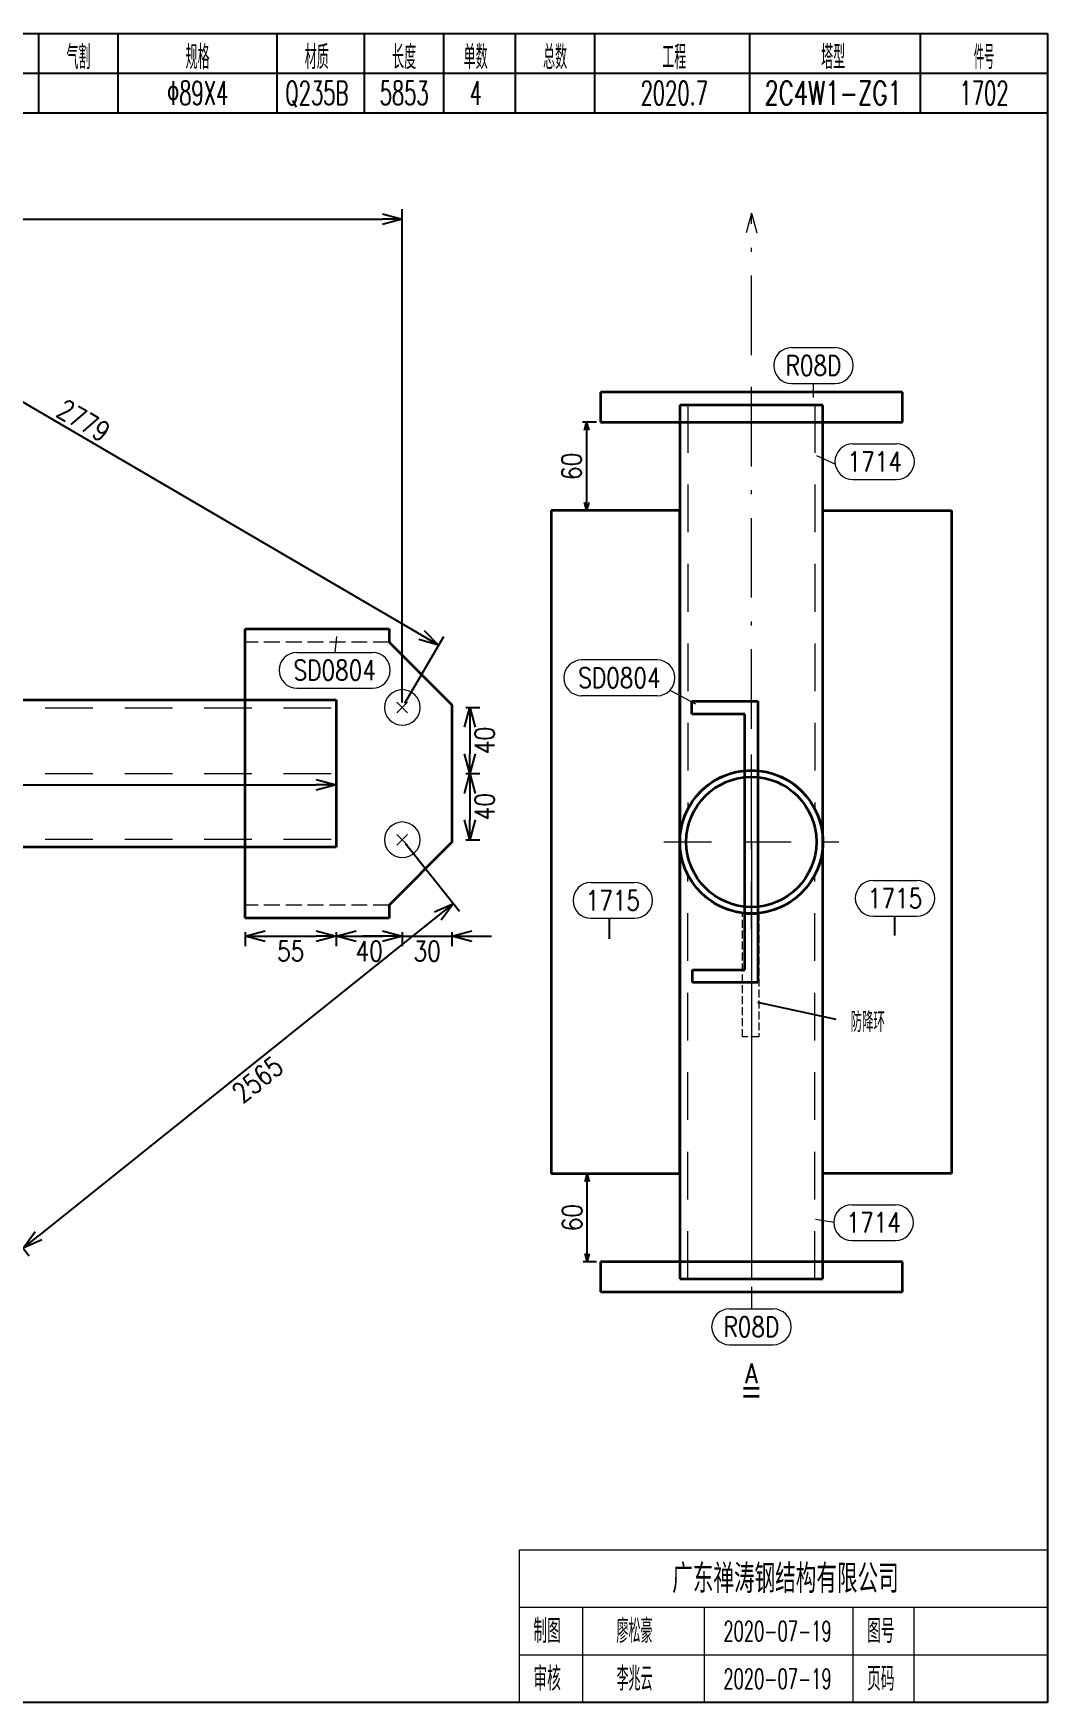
# Model space of a CAD drawing. Extents: x 154981 to 165753, y -86801 to -82885.
# Drawn here: x 156876.4 to 157004.1, y -83946.7 to -83736.7 of the extents above; entities that cross this region are included whole.
import ezdxf
from ezdxf.enums import TextEntityAlignment as Align

# ---------------------------------------------------------------- set-up
doc = ezdxf.new("R2010")
doc.units = 0
doc.header["$MEASUREMENT"] = 0
for name, pattern in [('虚线', [2.75, 2, -0.75]), ('长一点画线', [16.5, 10, -3, 0.5, -3]), ('长虚线', [10, 6, -4])]:
    doc.linetypes.add(name, pattern=pattern)
doc.layers.get('0').update_dxf_attribs({"linetype": 'CONTINUOUS', "lineweight": 25})
doc.layers.get('Defpoints').update_dxf_attribs({"linetype": 'CONTINUOUS'})
doc.layers.add('4', color=7, linetype='CONTINUOUS', lineweight=25)
doc.layers.add('5', color=7, linetype='CONTINUOUS', lineweight=25)
doc.styles.add('DimFont', font='simplex.shx', dxfattribs={"width": 0.8, "bigfont": 'gbhzfs.shx'})
doc.styles.get("Standard").update_dxf_attribs({"font": 'simplex.shx', "width": 0.7, "height": 3, "bigfont": 'gbhzfs.shx'})
doc.dimstyles.new('DHDxfDimStyleOpen30', dxfattribs={"dimtxt": 2.5, "dimasz": 2.5, "dimexe": 1.25, "dimexo": 0.625, "dimtad": 2, "dimtxsty": 'DimFont', "dimblk": 'OPEN30', "dimblk1": 'OPEN30', "dimblk2": 'OPEN30', "dimcen": 2.5, "dimadec": 0, "dimazin": 0, "dimtfac": 1, "dimtmove": 0, "dimatfit": 3, "dimfxl": 0, "dimarcsym": 0})

# ---------------------------------------------------------------- blocks, each defined once
blk = doc.blocks.new('_OPEN30')
at = {"color": 0, "linetype": 'ByBlock', "lineweight": -2}
for p, q in [((-1, 0.268), (0, 0)), ((0, 0), (-1, -0.268)), ((0, 0), (-1, 0))]:
    blk.add_line(p, q, dxfattribs=at)
blk = doc.blocks.new('*D435')
at = {"layer": '5', "color": 3, "linetype": 'Continuous', "lineweight": -2}
for p, q in [((156729.62, -83820.84), (156729.62, -83758.8)), ((156732.12, -83760.05), (156920.38, -83760.05)), ((156922.88, -83820.84), (156922.88, -83758.8))]:
    blk.add_line(p, q, dxfattribs=at)
at = {"layer": 'Defpoints', "color": 0, "linetype": 'Continuous'}
for p in [(156922.88, -83760.05), (156729.62, -83821.47), (156922.88, -83821.47)]:
    blk.add_point(p, dxfattribs=at)
at = {"layer": '5', "color": 3, "linetype": 'Continuous', "lineweight": -2, "xscale": 2.5, "yscale": 2.5, "zscale": 2.5, "rotation": 180}
blk.add_blockref('_OPEN30', (156729.62, -83760.05), dxfattribs=at)
at = {"layer": '5', "color": 3, "linetype": 'Continuous', "lineweight": -2, "xscale": 2.5, "yscale": 2.5, "zscale": 2.5}
blk.add_blockref('_OPEN30', (156922.88, -83760.05), dxfattribs=at)
at = {"layer": '5', "color": 6, "linetype": 'Continuous', "lineweight": 18, "insert": (156820.52, -83758.18), "char_height": 2.5, "attachment_point": 5, "line_spacing_factor": 0.6, "style": 'DimFont'}
blk.add_mtext('5933', dxfattribs=at)
blk = doc.blocks.new('*D436')
at = {"layer": '5', "color": 3, "linetype": 'Continuous', "lineweight": -2}
for p, q in [((156825.5, -83763.92), (156830.39, -83755.54)), ((156925.3, -83812.36), (156831.92, -83757.88)), ((156923.2, -83820.93), (156928.09, -83812.54))]:
    blk.add_line(p, q, dxfattribs=at)
at = {"layer": 'Defpoints', "color": 0, "linetype": 'Continuous'}
for p in [(156829.76, -83756.62), (156825.18, -83764.46), (156922.88, -83821.47)]:
    blk.add_point(p, dxfattribs=at)
at = {"layer": '5', "color": 3, "linetype": 'Continuous', "lineweight": -2, "xscale": 2.5, "yscale": 2.5, "zscale": 2.5}
for p, rotation in [((156829.76, -83756.62), 149.737944022018), ((156927.46, -83813.62), 329.737944022018)]:
    blk.add_blockref('_OPEN30', p, dxfattribs=dict(at, rotation=rotation))
at = {"layer": '5', "color": 6, "linetype": 'Continuous', "lineweight": 18, "insert": (156882.76, -83785.37), "char_height": 2.5, "attachment_point": 5, "rotation": 329.7379, "line_spacing_factor": 0.6, "style": 'DimFont'}
blk.add_mtext('2779', dxfattribs=at)
blk = doc.blocks.new('*D438')
at = {"layer": '5', "color": 3, "linetype": 'Continuous', "lineweight": -2}
for p, q in [((156923.28, -83838.6), (156930.09, -83847.11)), ((156927.36, -83847.7), (156877.1, -83887.93)), ((156869.12, -83881.96), (156875.93, -83890.47))]:
    blk.add_line(p, q, dxfattribs=at)
at = {"layer": 'Defpoints', "color": 0, "linetype": 'Continuous'}
for p in [(156922.88, -83838.11), (156868.73, -83881.48), (156875.15, -83889.5)]:
    blk.add_point(p, dxfattribs=at)
at = {"layer": '5', "color": 3, "linetype": 'Continuous', "lineweight": -2, "xscale": 2.5, "yscale": 2.5, "zscale": 2.5}
for p, rotation in [((156929.31, -83846.14), 38.68365256591493), ((156875.15, -83889.5), 218.683652565915)]:
    blk.add_blockref('_OPEN30', p, dxfattribs=dict(at, rotation=rotation))
at = {"layer": '5', "color": 6, "linetype": 'Continuous', "lineweight": 18, "insert": (156904.67, -83868.27), "char_height": 2.5, "attachment_point": 5, "rotation": 38.6837, "line_spacing_factor": 0.6, "style": 'DimFont'}
blk.add_mtext('2565', dxfattribs=at)
blk = doc.blocks.new('板孔21.5')
at = {"layer": '5', "color": 7, "linetype": 'Continuous', "lineweight": 13}
for p, q in [((-0.3, -0.3), (0.3, 0.3)), ((0.3, -0.3), (-0.3, 0.3))]:
    blk.add_line(p, q, dxfattribs=at)
blk.add_circle((0, 0), 1, dxfattribs=at)
blk = doc.blocks.new('*D444')
at = {"layer": '5', "color": 3, "linetype": 'Continuous', "lineweight": -2}
for p, q in [((156930.88, -83829.79), (156932.63, -83829.79)), ((156931.38, -83832.29), (156931.38, -83835.61)), ((156930.88, -83838.11), (156932.63, -83838.11))]:
    blk.add_line(p, q, dxfattribs=at)
at = {"layer": 'Defpoints', "color": 0, "linetype": 'Continuous'}
for p in [(156930.25, -83829.79), (156930.25, -83838.11), (156931.38, -83838.11)]:
    blk.add_point(p, dxfattribs=at)
at = {"layer": '5', "color": 3, "linetype": 'Continuous', "lineweight": -2, "xscale": 2.5, "yscale": 2.5, "zscale": 2.5}
for p, rotation in [((156931.38, -83829.79), 90), ((156931.38, -83838.11), 270)]:
    blk.add_blockref('_OPEN30', p, dxfattribs=dict(at, rotation=rotation))
at = {"layer": '5', "color": 6, "linetype": 'Continuous', "lineweight": 18, "insert": (156933.25, -83833.95), "char_height": 2.5, "attachment_point": 5, "rotation": 90, "line_spacing_factor": 0.6, "style": 'DimFont'}
blk.add_mtext('40', dxfattribs=at)
blk = doc.blocks.new('*D445')
at = {"layer": '5', "color": 3, "linetype": 'Continuous', "lineweight": -2}
for p, q in [((156930.88, -83821.47), (156932.63, -83821.47)), ((156931.38, -83823.97), (156931.38, -83827.29)), ((156930.88, -83829.79), (156932.63, -83829.79))]:
    blk.add_line(p, q, dxfattribs=at)
at = {"layer": 'Defpoints', "color": 0, "linetype": 'Continuous'}
for p in [(156930.25, -83821.47), (156930.25, -83829.79), (156931.38, -83829.79)]:
    blk.add_point(p, dxfattribs=at)
at = {"layer": '5', "color": 3, "linetype": 'Continuous', "lineweight": -2, "xscale": 2.5, "yscale": 2.5, "zscale": 2.5}
for p, rotation in [((156931.38, -83821.47), 90), ((156931.38, -83829.79), 270)]:
    blk.add_blockref('_OPEN30', p, dxfattribs=dict(at, rotation=rotation))
at = {"layer": '5', "color": 6, "linetype": 'Continuous', "lineweight": 18, "insert": (156933.25, -83825.63), "char_height": 2.5, "attachment_point": 5, "rotation": 90, "line_spacing_factor": 0.6, "style": 'DimFont'}
blk.add_mtext('40', dxfattribs=at)
blk = doc.blocks.new('*D446')
at = {"layer": '5', "color": 3, "linetype": 'Continuous', "lineweight": -2}
for p, q in [((156920.38, -83850.25), (156917.88, -83850.25)), ((156922.88, -83849.75), (156922.88, -83851.5)), ((156922.88, -83850.25), (156929.13, -83850.25)), ((156929.13, -83849.75), (156929.13, -83851.5)), ((156931.63, -83850.25), (156934.13, -83850.25))]:
    blk.add_line(p, q, dxfattribs=at)
at = {"layer": 'Defpoints', "color": 0, "linetype": 'Continuous'}
for p in [(156922.88, -83849.12), (156929.13, -83849.12), (156929.13, -83850.25)]:
    blk.add_point(p, dxfattribs=at)
at = {"layer": '5', "color": 3, "linetype": 'Continuous', "lineweight": -2, "xscale": 2.5, "yscale": 2.5, "zscale": 2.5}
blk.add_blockref('_OPEN30', (156922.88, -83850.25), dxfattribs=at)
at = {"layer": '5', "color": 3, "linetype": 'Continuous', "lineweight": -2, "xscale": 2.5, "yscale": 2.5, "zscale": 2.5, "rotation": 180}
blk.add_blockref('_OPEN30', (156929.13, -83850.25), dxfattribs=at)
at = {"layer": '5', "color": 6, "linetype": 'Continuous', "lineweight": 18, "insert": (156926.01, -83852.12), "char_height": 2.5, "attachment_point": 5, "line_spacing_factor": 0.6, "style": 'DimFont'}
blk.add_mtext('30', dxfattribs=at)
blk = doc.blocks.new('*D447')
at = {"layer": '5', "color": 3, "linetype": 'Continuous', "lineweight": -2}
for p, q in [((156914.56, -83849.75), (156914.56, -83851.5)), ((156917.06, -83850.25), (156920.38, -83850.25)), ((156922.88, -83849.75), (156922.88, -83851.5))]:
    blk.add_line(p, q, dxfattribs=at)
at = {"layer": 'Defpoints', "color": 0, "linetype": 'Continuous'}
for p in [(156914.56, -83849.12), (156922.88, -83849.12), (156922.88, -83850.25)]:
    blk.add_point(p, dxfattribs=at)
at = {"layer": '5', "color": 3, "linetype": 'Continuous', "lineweight": -2, "xscale": 2.5, "yscale": 2.5, "zscale": 2.5, "rotation": 180}
blk.add_blockref('_OPEN30', (156914.56, -83850.25), dxfattribs=at)
at = {"layer": '5', "color": 3, "linetype": 'Continuous', "lineweight": -2, "xscale": 2.5, "yscale": 2.5, "zscale": 2.5}
blk.add_blockref('_OPEN30', (156922.88, -83850.25), dxfattribs=at)
at = {"layer": '5', "color": 6, "linetype": 'Continuous', "lineweight": 18, "insert": (156918.72, -83852.12), "char_height": 2.5, "attachment_point": 5, "line_spacing_factor": 0.6, "style": 'DimFont'}
blk.add_mtext('40', dxfattribs=at)
blk = doc.blocks.new('*D448')
at = {"layer": '5', "color": 3, "linetype": 'Continuous', "lineweight": -2}
for p, q in [((156903.12, -83849.75), (156903.12, -83851.5)), ((156905.62, -83850.25), (156912.06, -83850.25)), ((156914.56, -83849.75), (156914.56, -83851.5))]:
    blk.add_line(p, q, dxfattribs=at)
at = {"layer": 'Defpoints', "color": 0, "linetype": 'Continuous'}
for p in [(156903.12, -83849.12), (156914.56, -83849.12), (156914.56, -83850.25)]:
    blk.add_point(p, dxfattribs=at)
at = {"layer": '5', "color": 3, "linetype": 'Continuous', "lineweight": -2, "xscale": 2.5, "yscale": 2.5, "zscale": 2.5, "rotation": 180}
blk.add_blockref('_OPEN30', (156903.12, -83850.25), dxfattribs=at)
at = {"layer": '5', "color": 3, "linetype": 'Continuous', "lineweight": -2, "xscale": 2.5, "yscale": 2.5, "zscale": 2.5}
blk.add_blockref('_OPEN30', (156914.56, -83850.25), dxfattribs=at)
at = {"layer": '5', "color": 6, "linetype": 'Continuous', "lineweight": 18, "insert": (156908.84, -83852.12), "char_height": 2.5, "attachment_point": 5, "line_spacing_factor": 0.6, "style": 'DimFont'}
blk.add_mtext('55', dxfattribs=at)
blk = doc.blocks.new('*D680')
at = {"layer": '5', "color": 3, "linetype": 'Continuous', "lineweight": -2}
for p, q in [((156828.62, -83830.42), (156828.62, -83832.46)), ((156831.12, -83831.21), (156912.06, -83831.21)), ((156914.56, -83830.42), (156914.56, -83832.46))]:
    blk.add_line(p, q, dxfattribs=at)
at = {"layer": 'Defpoints', "color": 0, "linetype": 'Continuous'}
for p in [(156828.62, -83829.79), (156914.56, -83829.79), (156914.56, -83831.21)]:
    blk.add_point(p, dxfattribs=at)
at = {"layer": '5', "color": 3, "linetype": 'Continuous', "lineweight": -2, "xscale": 2.5, "yscale": 2.5, "zscale": 2.5, "rotation": 180}
blk.add_blockref('_OPEN30', (156828.62, -83831.21), dxfattribs=at)
at = {"layer": '5', "color": 3, "linetype": 'Continuous', "lineweight": -2, "xscale": 2.5, "yscale": 2.5, "zscale": 2.5}
blk.add_blockref('_OPEN30', (156914.56, -83831.21), dxfattribs=at)
at = {"layer": '5', "color": 6, "linetype": 'Continuous', "lineweight": 18, "insert": (156871.59, -83833.08), "char_height": 2.5, "attachment_point": 5, "style": 'DimFont'}
blk.add_mtext('2709', dxfattribs=at)
blk = doc.blocks.new('*D681')
at = {"layer": '5', "color": 3, "linetype": 'Continuous', "lineweight": -2}
for p, q in [((156947.31, -83785.58), (156945.58, -83785.58)), ((156946.08, -83786.58), (156946.08, -83795.69)), ((156947.31, -83796.69), (156945.58, -83796.69))]:
    blk.add_line(p, q, dxfattribs=at)
at = {"layer": 'Defpoints', "color": 0, "linetype": 'Continuous'}
for p in [(156947.81, -83785.58), (156946.08, -83796.69), (156947.81, -83796.69)]:
    blk.add_point(p, dxfattribs=at)
at = {"layer": '5', "color": 3, "linetype": 'Continuous', "lineweight": -2}
for p, rotation in [((156946.08, -83785.58), 90), ((156946.08, -83796.69), 270)]:
    blk.add_blockref('_OPEN30', p, dxfattribs=dict(at, rotation=rotation))
at = {"layer": '5', "color": 6, "linetype": 'Continuous', "lineweight": 18, "insert": (156944.2, -83791.13), "char_height": 2.5, "attachment_point": 5, "rotation": 90, "style": 'DimFont'}
blk.add_mtext('60', dxfattribs=at)
blk = doc.blocks.new('*D682')
at = {"layer": '5', "color": 3, "linetype": 'Continuous', "lineweight": -2}
for p, q in [((156947.31, -83880.09), (156945.65, -83880.09)), ((156946.15, -83890.2), (156946.15, -83881.09)), ((156947.31, -83891.2), (156945.65, -83891.2))]:
    blk.add_line(p, q, dxfattribs=at)
at = {"layer": 'Defpoints', "color": 0, "linetype": 'Continuous'}
for p in [(156946.15, -83880.09), (156947.81, -83880.09), (156947.81, -83891.2)]:
    blk.add_point(p, dxfattribs=at)
at = {"layer": '5', "color": 3, "linetype": 'Continuous', "lineweight": -2}
for p, rotation in [((156946.15, -83880.09), 90), ((156946.15, -83891.2), 270)]:
    blk.add_blockref('_OPEN30', p, dxfattribs=dict(at, rotation=rotation))
at = {"layer": '5', "color": 6, "linetype": 'Continuous', "lineweight": 18, "insert": (156944.27, -83885.65), "char_height": 2.5, "attachment_point": 5, "rotation": 90, "style": 'DimFont'}
blk.add_mtext('60', dxfattribs=at)
blk = doc.blocks.new('CTDHK')
at = {"color": 0, "linetype": 'Continuous'}
for p, q in [((0, 210), (297, 210)), ((297, 210), (297, 0)), ((297, 0), (0, 0))]:
    blk.add_line(p, q, dxfattribs=at)

msp = doc.modelspace()

# ---------------------------------------------------------------- linework, layer by layer
at = {"color": 3, "linetype": 'Continuous'}
for p, q in [((156948.92197, -83848.02916), (156948.92197, -83850.56627)), ((156984.85614, -83847.76138), (156984.85614, -83850.1782)), ((156967.60535, -83858.53873), (156977.43844, -83860.66759))]:
    msp.add_line(p, q, dxfattribs=at)
at = {"layer": '4', "color": 1, "linetype": 'Continuous', "lineweight": 25}
for p, q in [((156877.11666, -83746.66733), (156877.11666, -83736.66733)), ((156887.11666, -83746.66733), (156887.11666, -83736.66733)), ((156907.11666, -83746.66733), (156907.11666, -83736.66733)), ((156918.11666, -83746.66733), (156918.11666, -83736.66733)), ((156928.11666, -83746.66733), (156928.11666, -83736.66733)), ((156937.11666, -83746.66733), (156937.11666, -83736.66733)), ((156947.11666, -83746.66733), (156947.11666, -83736.66733)), ((156966.61666, -83746.66733), (156966.61666, -83736.66733)), ((156988.11666, -83746.66733), (156988.11666, -83736.66733)), ((156857.11666, -83741.66733), (157004.11666, -83741.66733)), ((156857.11666, -83746.66733), (157004.11666, -83746.66733))]:
    msp.add_line(p, q, dxfattribs=at)
at = {"layer": '4', "color": 1, "linetype": 'Continuous', "lineweight": 18}
for p, q in [((156937.61666, -83946.66733), (156937.61666, -83927.46733)), ((156937.61666, -83927.46733), (157004.11666, -83927.46733)), ((156937.61666, -83934.66733), (157004.11666, -83934.66733)), ((156945.61666, -83946.66733), (156945.61666, -83934.66733)), ((156960.91666, -83946.66733), (156960.91666, -83934.66733)), ((156979.61666, -83946.66733), (156979.61666, -83934.66733)), ((156987.31666, -83946.66733), (156987.31666, -83934.66733)), ((156937.61666, -83940.66733), (157004.11666, -83940.66733))]:
    msp.add_line(p, q, dxfattribs=at)
msp.add_lwpolyline([(156707.11666, -83736.66733), (156707.11666, -83946.66733), (157004.11666, -83946.66733), (157004.11666, -83736.66733)], close=True, dxfattribs=at)
at = {"layer": '5', "color": 7, "linetype": '长一点画线', "lineweight": 18}
for p, q in [((156966.82213, -83759.27047), (156966.15226, -83761.77047)), ((156966.82213, -83759.27047), (156966.15226, -83761.77047)), ((156966.82213, -83759.27047), (156967.492, -83761.77047)), ((156966.82213, -83759.27047), (156967.492, -83761.77047)), ((156966.82213, -83777.14023), (156966.82213, -83759.27047)), ((156966.82213, -83824.14023), (156966.82213, -83779.64023)), ((156966.82213, -83838.39023), (156966.82213, -83826.64023))]:
    msp.add_line(p, q, dxfattribs=at)
at = {"layer": '5', "color": 3, "linetype": 'Continuous', "lineweight": 18}
for p, q in [((156971.88597, -83776.20367), (156977.38597, -83776.20367)), ((156971.88597, -83780.70367), (156977.38597, -83780.70367)), ((156974.63597, -83782.47766), (156974.63597, -83780.70367)), ((156975.03064, -83789.77029), (156977.42816, -83790.84245)), ((156979.59527, -83788.29577), (156985.09527, -83788.29577)), ((156979.59527, -83792.79577), (156985.09527, -83792.79577)), ((156914.60515, -83812.55564), (156914.37554, -83814.54035)), ((156909.62554, -83814.54035), (156919.12554, -83814.54035)), ((156954.95922, -83815.49394), (156945.45922, -83815.49394)), ((156909.62554, -83819.04035), (156919.12554, -83819.04035)), ((156956.56794, -83819.27574), (156959.80266, -83820.99865)), ((156954.95922, -83819.99394), (156945.45922, -83819.99394)), ((156946.62388, -83843.49838), (156952.12388, -83843.49838)), ((156982.15502, -83843.22933), (156987.65502, -83843.22933)), ((156946.62388, -83847.99838), (156952.12388, -83847.99838)), ((156982.15502, -83847.72933), (156987.65502, -83847.72933)), ((156979.46533, -83884.02512), (156984.96533, -83884.02512)), ((156977.2561, -83886.2723), (156974.91315, -83885.87373)), ((156979.46533, -83888.52512), (156984.96533, -83888.52512)), ((156966.82213, -83894.36624), (156966.82213, -83897.14023)), ((156964.07213, -83897.14023), (156969.57213, -83897.14023)), ((156964.07213, -83901.64023), (156969.57213, -83901.64023))]:
    msp.add_line(p, q, dxfattribs=at)
at = {"layer": '5', "color": 7, "linetype": 'Continuous', "lineweight": 35}
for p, q in [((156947.8109, -83781.78872), (156947.8109, -83785.57965)), ((156985.83337, -83781.78872), (156947.8109, -83781.78872)), ((156975.82213, -83783.42167), (156957.82213, -83783.42167)), ((156957.82213, -83783.42167), (156957.82213, -83838.39023)), ((156975.82213, -83838.39023), (156975.82213, -83783.42167)), ((156985.83337, -83785.57965), (156985.83337, -83781.78872)), ((156947.8109, -83785.57965), (156985.83337, -83785.57965)), ((156941.64236, -83796.68994), (156941.64236, -83880.09052)), ((156957.82213, -83796.68994), (156941.64236, -83796.68994)), ((156957.82213, -83880.09052), (156957.82213, -83796.68994)), ((156975.82213, -83796.68994), (156992.00191, -83796.68994)), ((156975.82213, -83838.39023), (156975.82213, -83796.68994)), ((156992.00191, -83796.68994), (156992.00191, -83880.09052)), ((156903.11619, -83811.58236), (156921.22014, -83811.58236)), ((156903.11619, -83847.99835), (156903.11619, -83811.58236)), ((156921.22014, -83811.58236), (156921.22014, -83813.24709)), ((156921.22014, -83813.24709), (156929.12761, -83821.15456)), ((156737.94193, -83820.53029), (156914.56122, -83820.53029)), ((156914.56122, -83820.53029), (156914.56122, -83839.05042)), ((156929.12761, -83821.15456), (156929.12761, -83838.42615)), ((156959.3437, -83822.31158), (156959.3437, -83820.6936)), ((156959.3437, -83820.6936), (156967.63112, -83820.6936)), ((156967.63112, -83820.6936), (156967.63112, -83856.08686)), ((156966.01314, -83822.31158), (156959.3437, -83822.31158)), ((156966.01314, -83854.46888), (156966.01314, -83822.31158)), ((156963.03758, -83830.21006), (156963.9442, -83829.84883)), ((156963.9442, -83829.84883), (156964.88456, -83829.58774)), ((156964.88456, -83829.58774), (156965.84763, -83829.42985)), ((156965.84763, -83829.42985), (156966.82213, -83829.37701)), ((156966.82213, -83829.37701), (156967.79663, -83829.42985)), ((156967.79663, -83829.42985), (156968.75971, -83829.58774)), ((156968.75971, -83829.58774), (156969.70007, -83829.84883)), ((156969.70007, -83829.84883), (156970.60668, -83830.21006)), ((156959.9526, -83832.5552), (156960.62375, -83831.84667)), ((156960.62375, -83831.84667), (156961.36756, -83831.21487)), ((156961.36756, -83831.21487), (156962.17533, -83830.66719)), ((156962.17533, -83830.66719), (156963.03758, -83830.21006)), ((156970.60668, -83830.21006), (156971.46893, -83830.66719)), ((156971.46893, -83830.66719), (156972.2767, -83831.21487)), ((156972.2767, -83831.21487), (156973.02052, -83831.84667)), ((156973.02052, -83831.84667), (156973.69166, -83832.5552)), ((156958.85884, -83834.16836), (156959.36199, -83833.33213)), ((156959.36199, -83833.33213), (156959.9526, -83832.5552)), ((156973.69166, -83832.5552), (156974.28227, -83833.33213)), ((156974.28227, -83833.33213), (156974.78542, -83834.16836)), ((156957.92765, -83836.93205), (156958.13744, -83835.97894)), ((156958.13744, -83835.97894), (156958.44906, -83835.05409)), ((156958.44906, -83835.05409), (156958.85884, -83834.16836)), ((156974.78542, -83834.16836), (156975.1952, -83835.05409)), ((156975.1952, -83835.05409), (156975.50682, -83835.97894)), ((156975.50682, -83835.97894), (156975.71661, -83836.93205)), ((156957.82213, -83837.90227), (156957.92765, -83836.93205)), ((156957.82213, -83838.39023), (156957.82213, -83837.90227)), ((156975.71661, -83836.93205), (156975.82213, -83837.90227)), ((156975.82213, -83837.90227), (156975.82213, -83838.39023)), ((156914.56122, -83839.05042), (156737.94193, -83839.05042)), ((156929.12761, -83838.42615), (156921.22014, -83846.33362)), ((156957.82213, -83838.39023), (156957.82213, -83893.35879)), ((156957.82213, -83838.8782), (156957.82213, -83838.39023)), ((156957.92765, -83839.84841), (156957.82213, -83838.8782)), ((156958.13744, -83840.80152), (156957.92765, -83839.84841)), ((156975.71661, -83839.84841), (156975.50682, -83840.80152)), ((156975.82213, -83838.8782), (156975.71661, -83839.84841)), ((156975.82213, -83880.09052), (156975.82213, -83838.39023)), ((156975.82213, -83838.39023), (156975.82213, -83838.8782)), ((156975.82213, -83893.35879), (156975.82213, -83838.39023)), ((156958.44906, -83841.72637), (156958.13744, -83840.80152)), ((156958.85884, -83842.6121), (156958.44906, -83841.72637)), ((156975.1952, -83841.72637), (156974.78542, -83842.6121)), ((156975.50682, -83840.80152), (156975.1952, -83841.72637)), ((156959.36199, -83843.44833), (156958.85884, -83842.6121)), ((156959.9526, -83844.22527), (156959.36199, -83843.44833)), ((156960.62375, -83844.93379), (156959.9526, -83844.22527)), ((156973.69166, -83844.22527), (156973.02052, -83844.93379)), ((156974.28227, -83843.44833), (156973.69166, -83844.22527)), ((156974.78542, -83842.6121), (156974.28227, -83843.44833)), ((156921.22014, -83846.33362), (156921.22014, -83847.99835)), ((156961.36756, -83845.56559), (156960.62375, -83844.93379)), ((156962.17533, -83846.11327), (156961.36756, -83845.56559)), ((156963.03758, -83846.57041), (156962.17533, -83846.11327)), ((156963.9442, -83846.93164), (156963.03758, -83846.57041)), ((156970.60668, -83846.57041), (156969.70007, -83846.93164)), ((156971.46893, -83846.11327), (156970.60668, -83846.57041)), ((156972.2767, -83845.56559), (156971.46893, -83846.11327)), ((156973.02052, -83844.93379), (156972.2767, -83845.56559)), ((156921.22014, -83847.99835), (156903.11619, -83847.99835)), ((156964.88456, -83847.19273), (156963.9442, -83846.93164)), ((156965.84763, -83847.35061), (156964.88456, -83847.19273)), ((156966.82213, -83847.40345), (156965.84763, -83847.35061)), ((156966.21539, -83847.39023), (156967.42887, -83847.39023)), ((156967.79663, -83847.35061), (156966.82213, -83847.40345)), ((156968.75971, -83847.19273), (156967.79663, -83847.35061)), ((156969.70007, -83846.93164), (156968.75971, -83847.19273)), ((156959.4104, -83854.46888), (156966.01314, -83854.46888)), ((156959.4104, -83856.08686), (156959.4104, -83854.46888)), ((156967.63112, -83856.08686), (156959.4104, -83856.08686)), ((156941.64236, -83880.09052), (156957.82213, -83880.09052)), ((156992.00191, -83880.09052), (156975.82213, -83880.09052)), ((156985.83337, -83891.20081), (156947.8109, -83891.20081)), ((156947.8109, -83891.20081), (156947.8109, -83894.99174)), ((156967.42887, -83891.20081), (156966.21539, -83891.20081)), ((156985.83337, -83894.99174), (156985.83337, -83891.20081)), ((156947.8109, -83894.99174), (156985.83337, -83894.99174)), ((156957.82213, -83893.35879), (156975.82213, -83893.35879))]:
    msp.add_line(p, q, dxfattribs=at)
at = {"layer": '5', "color": 7, "linetype": '长虚线', "lineweight": 18}
for p, q in [((156958.82213, -83783.42167), (156958.82213, -83834.24772)), ((156974.82213, -83783.42167), (156974.82213, -83834.24772)), ((156737.94193, -83821.53029), (156914.56122, -83821.53029)), ((156737.94193, -83838.05042), (156914.56122, -83838.05042)), ((156958.82213, -83893.35879), (156958.82213, -83842.53275)), ((156974.82213, -83893.35879), (156974.82213, -83842.53275))]:
    msp.add_line(p, q, dxfattribs=at)
at = {"layer": '5', "color": 240, "linetype": '长一点画线', "lineweight": 18}
for p, q in [((156966.82213, -83824.14023), (156966.82213, -83783.42167)), ((156966.82213, -83838.39023), (156966.82213, -83826.64023)), ((156966.82213, -83838.39023), (156966.82213, -83893.35879)), ((156966.82213, -83847.39023), (156966.82213, -83888.32428))]:
    msp.add_line(p, q, dxfattribs=at)
at = {"layer": '5', "color": 7, "linetype": '虚线', "lineweight": 18}
for p, q in [((156921.22014, -83813.24709), (156903.11619, -83813.24709)), ((156921.22014, -83846.33362), (156903.11619, -83846.33362))]:
    msp.add_line(p, q, dxfattribs=at)
at = {"layer": '5', "color": 240, "linetype": '长虚线', "lineweight": 18}
for p, q in [((156966.82213, -83849.39023), (156966.82213, -83827.39023)), ((156955.82213, -83838.39023), (156977.82213, -83838.39023))]:
    msp.add_line(p, q, dxfattribs=at)
at = {"layer": '5', "color": 56, "linetype": '长虚线', "lineweight": 18}
msp.add_line((156737.94193, -83829.79035), (156914.56122, -83829.79035), dxfattribs=at)
at = {"layer": '5', "color": 3, "linetype": 'Continuous', "lineweight": 35}
for p, q in [((156965.82213, -83907.12383), (156967.82213, -83907.12383)), ((156965.82213, -83908.12383), (156967.82213, -83908.12383))]:
    msp.add_line(p, q, dxfattribs=at)
at = {"layer": '5', "color": 2, "linetype": '虚线', "lineweight": 18, "ltscale": 0.5}
msp.add_lwpolyline([(156965.69061, -83847.33477), (156967.74311, -83847.33477), (156967.74311, -83862.92437), (156965.69061, -83862.92437)], close=True, dxfattribs=at)
at = {"layer": '5', "color": 7, "linetype": 'Continuous', "lineweight": 35}
for radius in [9, 9, 8.19101, 8.19101]:
    msp.add_circle((156966.82213, -83838.39023), radius, dxfattribs=at)
at = {"layer": '5', "color": 3, "linetype": 'Continuous', "lineweight": 18}
for centre, start, end in [((156971.88597, -83778.45367), 90, 270), ((156977.38597, -83778.45367), 270, 90), ((156979.59527, -83790.54577), 90, 270), ((156985.09527, -83790.54577), 270, 90), ((156909.62554, -83816.79035), 90, 270), ((156919.12554, -83816.79035), 270, 90), ((156945.45922, -83817.74394), 90, 270), ((156954.95922, -83817.74394), 270, 90), ((156946.62388, -83845.74838), 90, 270), ((156952.12388, -83845.74838), 270, 90), ((156982.15502, -83845.47933), 90, 270), ((156987.65502, -83845.47933), 270, 90), ((156979.46533, -83886.27512), 90, 270), ((156984.96533, -83886.27512), 270, 90), ((156964.07213, -83899.39023), 90, 270), ((156969.57213, -83899.39023), 270, 90)]:
    msp.add_arc(centre, 2.25, start, end, dxfattribs=at)

# ---------------------------------------------------------------- block references
at = {"color": 2, "linetype": 'Continuous'}
msp.add_blockref('CTDHK', (156707.11666, -83946.66733), dxfattribs=at)
at = {"layer": '5', "color": 7, "linetype": 'Continuous', "lineweight": 35, "xscale": -2.236999999993714, "yscale": 2.236999999993714, "zscale": 2.237, "rotation": 180}
for p in [(156922.88487, -83821.4667), (156922.88487, -83838.11401)]:
    msp.add_blockref('板孔21.5', p, dxfattribs=at)

# ---------------------------------------------------------------- texts
at = {"layer": '4', "color": 1, "linetype": 'Continuous', "lineweight": 25}
for s, width, p in [('气割', 0.7, (156882.11666, -83739.66733)), ('规格', 0.7, (156897.11666, -83739.66733)), ('材质', 0.7, (156912.11666, -83739.66733)), ('长度', 0.7, (156923.11666, -83739.66733)), ('单数', 0.7, (156932.11666, -83739.66733)), ('总数', 0.7, (156942.11666, -83739.66733)), ('工程', 0.7, (156957.11666, -83739.66733)), ('塔型', 0.7, (156977.11666, -83739.66733)), ('件号', 0.6, (156996.11666, -83739.66733)), ('Φ89X4', 0.6, (156897.11666, -83744.16733)), ('Q235B', 0.6, (156912.11666, -83744.16733)), ('5853', 0.6, (156923.11666, -83744.16733)), ('4', 0.6, (156932.11666, -83744.16733)), ('2020.7', 0.6, (156957.11666, -83744.16733)), ('2C4W1-ZG1', 0.7, (156977.11666, -83744.16733)), ('1702', 0.6, (156996.11666, -83744.16733))]:
    msp.add_text(s, height=3, dxfattribs=dict(at, width=width)).set_placement(p, align=Align.MIDDLE_CENTER)
at = {"layer": '4', "color": 1, "linetype": 'Continuous', "lineweight": 13}
msp.add_text('广东禅涛钢结构有限公司', height=3.6, dxfattribs=at).set_placement((156971.11666, -83931.06733), align=Align.MIDDLE_CENTER)
for s, height, width, p in [('制图', 3, 0.8, (156941.11666, -83937.66733)), ('廖松豪', 3, 0.7, (156952.11666, -83937.66733)), ('2020-07-19', 2.5, 0.6, (156970.11666, -83937.66733)), ('图号', 3, 0.8, (156983.11666, -83937.66733)), ('审核', 3, 0.8, (156941.11666, -83943.66733)), ('李兆云', 3, 0.7, (156952.11666, -83943.66733)), ('2020-07-19', 2.5, 0.6, (156970.11666, -83943.66733)), ('页码', 3, 0.8, (156983.11666, -83943.66733))]:
    msp.add_text(s, height=height, dxfattribs=dict(at, width=width)).set_placement(p, align=Align.MIDDLE_CENTER)
at = {"layer": '5', "color": 6, "linetype": 'Continuous', "lineweight": 18, "width": 0.8}
for s, p in [('R08D', (156974.63597, -83778.45367)), ('1714', (156982.34527, -83790.54577)), ('SD0804', (156914.37554, -83816.79035)), ('SD0804', (156950.20922, -83817.74394)), ('1715', (156949.37388, -83845.74838)), ('1715', (156984.90502, -83845.47933)), ('1714', (156982.21533, -83886.27512)), ('R08D', (156966.82213, -83899.39023))]:
    msp.add_text(s, height=2.5, dxfattribs=at).set_placement(p, align=Align.MIDDLE_CENTER)
at = {"layer": '5', "color": 2, "linetype": 'Continuous', "lineweight": 18, "width": 0.8}
msp.add_text('防降环', height=2.5, dxfattribs=at).set_placement((156981.47493, -83860.90982), align=Align.MIDDLE)
at = {"layer": '5', "color": 6, "linetype": 'Continuous', "lineweight": 18, "width": 0.8}
msp.add_text('A', height=2.5, dxfattribs=at).set_placement((156966.82213, -83903.99883), align=Align.TOP_CENTER)

# ---------------------------------------------------------------- dimensions: what is measured, and where the dimension line sits
at = {"layer": '5', "color": 3, "linetype": 'Continuous', "lineweight": 18}
for base, p1, p2, angle, text, picture, middle in [((156829.75876, -83756.61739), (156922.88487, -83821.4667), (156825.18243, -83764.46077), 149.737944, '2779', '*D436', (156881.81856, -83786.99245)), ((156875.15251, -83889.49683), (156922.88487, -83838.11401), (156868.72968, -83881.47514), 218.6836526, '2565', '*D438', (156903.49625, -83866.80248))]:
    dim = msp.add_linear_dim(base=base, p1=p1, p2=p2, angle=angle, text=text, dimstyle='DHDxfDimStyleOpen30', override={"dimtxt": 2.5, "dimclrd": 3, "dimclre": 3, "dimclrt": 6}, dxfattribs=at)
    dim.commit()
    dim.dimension.update_dxf_attribs({"geometry": picture, "text_midpoint": middle, "dimtype": 161})
dim = msp.add_linear_dim(base=(156922.88487, -83760.05016), p1=(156729.61828, -83821.4667), p2=(156922.88487, -83821.4667), text='5933', dimstyle='DHDxfDimStyleOpen30', override={"dimtxt": 2.5, "dimclrd": 3, "dimclre": 3, "dimclrt": 6}, dxfattribs=at)
dim.commit()
dim.dimension.update_dxf_attribs({"geometry": '*D435', "text_midpoint": (156820.51962, -83760.05016), "dimtype": 160})
for base, p1, p2, picture, middle in [((156946.07842, -83796.68994), (156947.8109, -83785.57965), (156947.8109, -83796.68994), '*D681', (156944.20342, -83791.1348)), ((156946.14729, -83880.09052), (156947.8109, -83891.20081), (156947.8109, -83880.09052), '*D682', (156944.27229, -83885.64566))]:
    dim = msp.add_linear_dim(base=base, p1=p1, p2=p2, angle=90, text='60', dimstyle='DHDxfDimStyleOpen30', override={"dimasz": 1, "dimexe": 0.5, "dimexo": 0.5, "dimclrd": 3, "dimclre": 3, "dimclrt": 6}, dxfattribs=at)
    dim.commit()
    dim.dimension.update_dxf_attribs({"geometry": picture, "text_midpoint": middle})
at = {"layer": '5', "color": 6, "linetype": 'Continuous', "lineweight": 18}
for base, p1, p2, picture, middle in [((156931.37761, -83829.79035), (156930.25261, -83821.4667), (156930.25261, -83829.79035), '*D445', (156931.37761, -83825.62853)), ((156931.37761, -83838.11401), (156930.25261, -83829.79035), (156930.25261, -83838.11401), '*D444', (156931.37761, -83833.95218))]:
    dim = msp.add_linear_dim(base=base, p1=p1, p2=p2, angle=270, text='40', dimstyle='DHDxfDimStyleOpen30', override={"dimtxt": 2.5, "dimclrd": 3, "dimclre": 3, "dimclrt": 6}, dxfattribs=at)
    dim.commit()
    dim.dimension.update_dxf_attribs({"geometry": picture, "text_midpoint": middle, "dimtype": 160})
at = {"layer": '5', "color": 3, "linetype": 'Continuous', "lineweight": 18}
dim = msp.add_linear_dim(base=(156914.56122, -83831.20636), p1=(156828.6238, -83829.79035), p2=(156914.56122, -83829.79035), text='2709', dimstyle='DHDxfDimStyleOpen30', override={"dimclrd": 3, "dimclre": 3, "dimclrt": 6}, dxfattribs=at)
dim.commit()
dim.dimension.update_dxf_attribs({"geometry": '*D680', "text_midpoint": (156871.59251, -83833.08136)})
at = {"layer": '5', "color": 6, "linetype": 'Continuous', "lineweight": 18}
for base, p1, p2, text, picture, middle in [((156914.56122, -83850.24835), (156903.11619, -83849.12335), (156914.56122, -83849.12335), '55', '*D448', (156908.83871, -83850.24835)), ((156922.88487, -83850.24835), (156914.56122, -83849.12335), (156922.88487, -83849.12335), '40', '*D447', (156918.72305, -83850.24835)), ((156929.12761, -83850.24835), (156922.88487, -83849.12335), (156929.12761, -83849.12335), '30', '*D446', (156926.00624, -83850.24835))]:
    dim = msp.add_linear_dim(base=base, p1=p1, p2=p2, text=text, dimstyle='DHDxfDimStyleOpen30', override={"dimtxt": 2.5, "dimclrd": 3, "dimclre": 3, "dimclrt": 6}, dxfattribs=at)
    dim.commit()
    dim.dimension.update_dxf_attribs({"geometry": picture, "text_midpoint": middle, "dimtype": 160})

doc.saveas('drawing.dxf')
